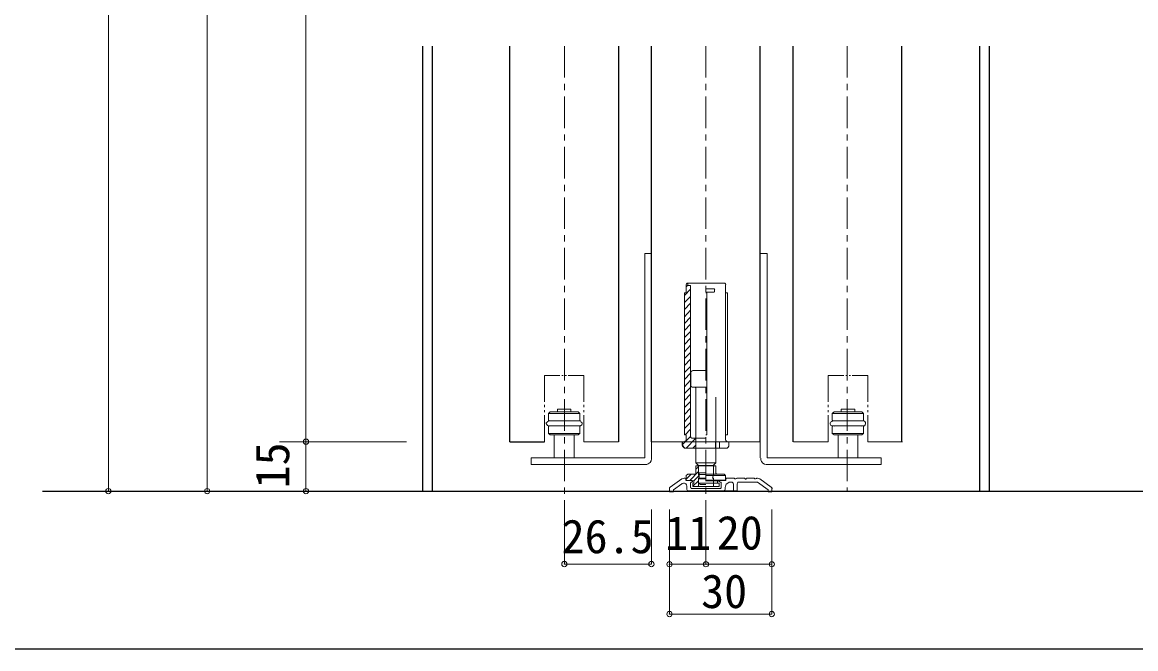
# Model space of a CAD drawing. Units: millimetres at full size. Extents: x -800 to 800, y -560 to 560.
# Drawn here: x -524.4 to -186.4, y -24 to 166 of the extents above; entities that cross this region are included whole.
import ezdxf
from ezdxf.enums import TextEntityAlignment as Align

# ---------------------------------------------------------------- set-up
doc = ezdxf.new("R2010")
doc.units = ezdxf.units.MM
doc.header["$LTSCALE"] = 4
doc.header["$PDMODE"] = 32
doc.header["$PDSIZE"] = 1.6
doc.linetypes.add('USER12', pattern=[3.826934, 2.391833, -0.478367, 0.478367, -0.478367])
doc.layers.add('0-0', color=7, linetype='Continuous', lineweight=25)
doc.layers.add('2-0', color=7, linetype='Continuous', lineweight=18)
doc.styles.add('ＭＳ ゴシック', font='')
doc.styles.get('ＭＳ ゴシック').set_extended_font_data('MS Gothic')

msp = doc.modelspace()

# ---------------------------------------------------------------- linework, layer by layer
at = {"layer": '0-0'}
msp.add_line((-780, -24), (152, -24), dxfattribs=at)
at = {"layer": '2-0', "color": 4, "lineweight": 9}
for p, q in [((-498.267, 23.797), (-498.267, 423.424)), ((-468.267, 23.797), (-468.267, 387.424)), ((-438.267, 31.785), (-438.267, 362.424)), ((-446.267, 38.797), (-407.711, 38.797)), ((-438.267, 38.797), (-438.267, 30.754)), ((-438.267, 30.754), (-438.267, 23.797)), ((-506.267, 23.797), (-468.267, 23.797)), ((-476.267, 23.797), (-438.267, 23.797)), ((-446.267, 23.797), (-407.711, 23.797)), ((-359.83, 1.683), (-359.83, 18.258)), ((-333.412, 1.683), (-333.412, 18.258)), ((-327.909, -6.376), (-327.909, 18.258)), ((-327.909, -13.492), (-327.909, 18.258)), ((-316.834, 1.624), (-316.834, 18.258)), ((-296.853, -6.376), (-296.853, 18.258)), ((-296.853, -13.492), (-296.853, 18.258)), ((-359.83, 1.683), (-333.412, 1.683)), ((-327.909, 1.624), (-316.834, 1.624)), ((-316.834, 1.624), (-296.853, 1.624)), ((-327.909, -13.492), (-296.853, -13.492))]:
    msp.add_line(p, q, dxfattribs=at)
at = {"layer": '2-0', "lineweight": 25}
for p, q in [((-402.827, 23.797), (-402.827, 158.797)), ((-399.834, 23.797), (-399.834, 158.797)), ((-376.331, 38.797), (-376.331, 158.797)), ((-343.331, 38.797), (-343.331, 158.797)), ((-333.334, 38.797), (-333.334, 158.797)), ((-300.337, 38.797), (-300.337, 158.797)), ((-290.34, 38.797), (-290.34, 158.797)), ((-257.34, 38.797), (-257.34, 158.797)), ((-233.832, 158.797), (-233.832, 23.797)), ((-230.844, 158.797), (-230.844, 23.797)), ((-376.331, 38.797), (-365.874, 38.797)), ((-518.267, 23.797), (-144.774, 23.797))]:
    msp.add_line(p, q, dxfattribs=at)
at = {"layer": '2-0', "color": 4, "linetype": 'USER12', "lineweight": 9}
for p, q in [((-359.83, 158.797), (-359.83, 17.582)), ((-316.834, 158.797), (-316.834, 17.582)), ((-273.953, 158.797), (-273.953, 23.797))]:
    msp.add_line(p, q, dxfattribs=at)
at = {"layer": '2-0'}
for p, q in [((-335.389, 95.884), (-333.334, 95.884)), ((-335.389, 95.884), (-335.389, 93.943)), ((-333.334, 93.943), (-333.334, 95.884)), ((-333.334, 95.541), (-333.334, 94.856)), ((-300.338, 93.943), (-300.338, 95.884)), ((-298.283, 95.884), (-300.338, 95.884)), ((-300.338, 94.856), (-300.338, 95.541)), ((-298.283, 95.884), (-298.283, 93.943)), ((-335.389, 33.888), (-335.389, 93.943)), ((-333.334, 93.943), (-333.334, 33.888)), ((-333.334, 93.943), (-333.334, 93.258)), ((-333.334, 92.459), (-333.334, 84.923)), ((-300.338, 33.888), (-300.338, 93.943)), ((-300.338, 93.258), (-300.338, 93.943)), ((-300.338, 84.923), (-300.338, 92.459)), ((-298.283, 93.943), (-298.283, 33.888)), ((-323.342, 83.097), (-321.515, 85.037)), ((-322.315, 86.293), (-322.885, 85.723)), ((-321.515, 86.179), (-322.315, 86.179)), ((-321.515, 40.395), (-321.515, 86.179)), ((-314.436, 85.152), (-316.834, 85.152)), ((-314.208, 84.923), (-314.208, 84.352)), ((-310.897, 83.896), (-310.897, 86.408)), ((-323.342, 81.041), (-321.515, 82.868)), ((-316.834, 84.124), (-314.436, 84.124)), ((-316.606, 83.896), (-316.834, 83.896)), ((-316.606, 40.852), (-316.606, 83.896)), ((-323.342, 78.872), (-321.515, 80.813)), ((-323.342, 76.703), (-321.515, 78.644)), ((-323.342, 74.648), (-321.515, 76.589)), ((-323.342, 72.478), (-321.515, 74.419)), ((-323.342, 70.423), (-321.515, 72.25)), ((-333.334, 69.396), (-333.334, 61.86)), ((-323.342, 68.254), (-321.515, 70.195)), ((-323.342, 66.085), (-321.515, 68.025)), ((-323.342, 64.029), (-321.515, 65.856)), ((-333.334, 61.061), (-333.334, 60.262)), ((-323.342, 61.86), (-321.515, 63.801)), ((-323.342, 59.805), (-321.515, 61.632)), ((-365.874, 58.891), (-365.874, 50.9)), ((-361.193, 58.891), (-365.874, 58.891)), ((-360.166, 58.891), (-360.622, 58.891)), ((-359.138, 58.891), (-359.594, 58.891)), ((-333.334, 59.463), (-333.334, 58.777)), ((-333.334, 57.864), (-333.334, 50.329)), ((-323.342, 57.636), (-321.515, 59.577)), ((-321.401, 55.809), (-321.401, 59.805)), ((-316.834, 60.376), (-320.83, 60.376)), ((-279.787, 58.891), (-279.787, 50.9)), ((-274.991, 58.891), (-279.787, 58.891)), ((-273.964, 58.891), (-274.42, 58.891)), ((-272.937, 58.891), (-273.393, 58.891)), ((-323.342, 55.466), (-321.515, 57.407)), ((-323.342, 53.411), (-321.515, 55.238)), ((-320.83, 55.352), (-320.373, 55.352)), ((-320.373, 55.352), (-316.834, 55.352)), ((-319.916, 54.782), (-319.916, 52.27)), ((-323.342, 51.242), (-321.515, 53.183)), ((-323.342, 49.187), (-321.515, 51.014)), ((-319.916, 32.404), (-319.916, 52.27)), ((-365.874, 49.986), (-365.874, 49.301)), ((-365.874, 48.388), (-365.874, 47.703)), ((-364.162, 47.817), (-364.618, 47.36)), ((-364.618, 45.305), (-364.618, 47.36)), ((-359.822, 47.36), (-364.618, 47.36)), ((-361.878, 47.817), (-361.878, 48.616)), ((-359.822, 48.616), (-361.878, 48.616)), ((-359.822, 48.616), (-357.881, 48.616)), ((-359.822, 47.36), (-355.142, 47.36)), ((-357.881, 48.616), (-357.881, 47.817)), ((-355.142, 47.36), (-355.598, 47.817)), ((-355.142, 47.36), (-355.142, 45.305)), ((-353.885, 49.301), (-353.885, 49.986)), ((-353.885, 47.703), (-353.885, 48.388)), ((-333.334, 49.529), (-333.334, 48.844)), ((-333.334, 47.931), (-333.334, 47.246)), ((-323.342, 47.018), (-321.515, 48.959)), ((-279.787, 49.986), (-279.787, 49.301)), ((-279.787, 48.388), (-279.787, 47.703)), ((-275.791, 47.817), (-275.791, 48.616)), ((-271.68, 48.616), (-271.68, 47.817)), ((-269.055, 47.36), (-269.511, 47.817)), ((-269.055, 45.305), (-269.055, 47.36)), ((-267.684, 49.301), (-267.684, 49.986)), ((-267.684, 47.703), (-267.684, 48.388)), ((-365.874, 46.789), (-365.874, 38.797)), ((-364.504, 45.077), (-355.256, 45.077)), ((-364.39, 45.077), (-355.256, 45.077)), ((-363.933, 45.077), (-364.047, 45.077)), ((-355.598, 45.077), (-355.827, 45.077)), ((-353.885, 38.797), (-353.885, 46.789)), ((-333.334, 46.446), (-333.334, 38.797)), ((-323.342, 44.849), (-321.515, 46.789)), ((-323.342, 42.793), (-321.515, 44.62)), ((-279.787, 46.789), (-279.787, 38.797)), ((-269.055, 45.077), (-278.417, 45.077)), ((-278.302, 45.077), (-269.168, 45.077)), ((-277.846, 45.077), (-277.959, 45.077)), ((-269.511, 45.077), (-269.625, 45.077)), ((-267.684, 38.797), (-267.684, 46.789)), ((-364.618, 43.364), (-364.618, 41.309)), ((-364.162, 40.852), (-364.618, 41.309)), ((-364.618, 41.309), (-355.142, 41.309)), ((-355.256, 43.592), (-364.504, 43.592)), ((-355.598, 40.852), (-364.162, 40.852)), ((-362.905, 40.852), (-362.905, 33.888)), ((-356.854, 33.888), (-356.854, 40.852)), ((-355.598, 40.852), (-355.142, 41.309)), ((-355.142, 41.309), (-355.142, 43.364)), ((-323.114, 40.852), (-321.515, 42.565)), ((-322.885, 39.368), (-322.885, 40.852)), ((-316.606, 40.852), (-316.834, 40.852)), ((-310.897, 40.852), (-310.326, 40.852)), ((-310.897, 40.852), (-310.897, 39.368)), ((-278.531, 41.309), (-278.531, 43.364)), ((-269.055, 41.309), (-278.531, 41.309)), ((-278.531, 41.309), (-277.959, 40.852)), ((-278.417, 43.592), (-269.055, 43.592)), ((-273.736, 43.592), (-278.302, 43.592)), ((-277.959, 43.478), (-277.846, 43.592)), ((-277.959, 40.852), (-269.511, 40.852)), ((-276.704, 40.852), (-276.704, 33.888)), ((-273.736, 43.592), (-269.168, 43.592)), ((-270.767, 33.888), (-270.767, 40.852)), ((-269.625, 43.592), (-269.511, 43.478)), ((-269.511, 40.852), (-269.055, 41.309)), ((-269.055, 43.364), (-269.055, 41.309)), ((-353.885, 38.797), (-343.382, 38.797)), ((-333.334, 38.797), (-304.562, 38.797)), ((-324.027, 37.883), (-321.515, 40.395)), ((-316.834, 38.797), (-323.456, 38.797)), ((-319.916, 39.825), (-322.885, 36.856)), ((-319.916, 39.825), (-320.944, 39.825)), ((-320.83, 36.856), (-319.916, 37.769)), ((-319.916, 39.825), (-319.916, 36.856)), ((-316.834, 39.825), (-319.916, 39.825)), ((-316.834, 38.797), (-310.326, 38.797)), ((-316.834, 38.797), (-310.326, 38.797)), ((-313.98, 38.797), (-313.98, 36.856)), ((-313.865, 36.856), (-313.865, 38.797)), ((-312.724, 38.797), (-312.724, 36.856)), ((-310.326, 38.797), (-309.869, 38.797)), ((-309.869, 38.797), (-309.869, 37.769)), ((-309.526, 38.797), (-308.956, 38.797)), ((-306.846, 38.797), (-300.338, 38.797)), ((-290.29, 38.797), (-279.787, 38.797)), ((-267.684, 38.797), (-257.18, 38.797)), ((-369.87, 33.888), (-369.87, 31.832)), ((-369.87, 33.888), (-367.929, 33.888)), ((-335.389, 33.888), (-367.929, 33.888)), ((-319.916, 36.856), (-322.999, 36.856)), ((-316.834, 36.856), (-319.916, 36.856)), ((-316.834, 36.856), (-310.897, 36.856)), ((-298.283, 33.888), (-265.743, 33.888)), ((-263.688, 33.888), (-265.743, 33.888)), ((-263.688, 33.888), (-263.688, 31.832)), ((-369.87, 33.716), (-369.756, 33.716)), ((-367.929, 31.832), (-369.87, 31.832)), ((-367.929, 31.832), (-335.389, 31.832)), ((-313.865, 32.404), (-319.916, 32.404)), ((-319.46, 31.49), (-319.916, 31.49)), ((-319.916, 29.206), (-319.916, 31.49)), ((-319.916, 30.463), (-319.117, 31.147)), ((-314.322, 31.49), (-319.46, 31.49)), ((-319.117, 31.604), (-314.665, 31.604)), ((-319.117, 31.147), (-319.117, 28.864)), ((-314.665, 31.49), (-314.665, 31.604)), ((-314.55, 28.864), (-314.55, 31.147)), ((-265.743, 31.832), (-298.283, 31.832)), ((-265.743, 31.832), (-263.688, 31.832)), ((-324.141, 27.494), (-327.68, 24.982)), ((-323.114, 27.722), (-323.456, 27.722)), ((-322.999, 27.494), (-322.999, 27.265)), ((-322.885, 27.38), (-321.287, 28.978)), ((-320.601, 26.923), (-322.885, 27.152)), ((-320.03, 28.978), (-322.315, 28.978)), ((-319.117, 29.777), (-321.743, 27.037)), ((-320.488, 26.923), (-319.003, 28.407)), ((-318.889, 27.722), (-319.117, 28.864)), ((-319.117, 28.864), (-316.834, 28.864)), ((-319.117, 27.722), (-318.889, 27.722)), ((-319.117, 27.722), (-319.117, 25.21)), ((-319.003, 29.32), (-316.834, 29.32)), ((-316.834, 27.494), (-319.003, 27.494)), ((-318.889, 29.092), (-318.889, 27.722)), ((-318.889, 27.722), (-316.834, 27.722)), ((-316.834, 28.978), (-313.637, 28.978)), ((-316.834, 28.521), (-310.897, 28.521)), ((-310.897, 27.152), (-316.834, 27.152)), ((-314.893, 27.722), (-314.55, 28.864)), ((-314.55, 27.722), (-314.893, 27.722)), ((-314.55, 27.722), (-314.55, 25.21)), ((-313.637, 28.978), (-311.353, 28.978)), ((-310.897, 28.521), (-311.353, 28.978)), ((-310.783, 27.494), (-310.783, 27.265)), ((-308.271, 27.722), (-310.554, 27.722)), ((-305.074, 27.722), (-307.471, 27.722)), ((-305.074, 27.722), (-305.074, 27.494)), ((-304.617, 27.494), (-304.503, 27.722)), ((-304.503, 27.722), (-302.22, 27.722)), ((-301.192, 27.722), (-301.421, 27.722)), ((-297.082, 24.982), (-300.507, 27.494)), ((-327.909, 24.754), (-327.909, 23.612)), ((-321.173, 27.037), (-322.771, 27.037)), ((-322.657, 25.325), (-322.657, 24.298)), ((-322.2, 23.841), (-311.582, 23.841)), ((-321.515, 24.868), (-321.515, 26.352)), ((-321.287, 26.466), (-321.173, 26.466)), ((-312.495, 24.64), (-321.173, 24.64)), ((-320.944, 26.695), (-320.944, 26.809)), ((-320.83, 25.325), (-319.117, 26.923)), ((-320.83, 26.238), (-320.83, 26.124)), ((-320.83, 26.124), (-320.83, 25.781)), ((-320.83, 25.439), (-320.83, 25.781)), ((-320.488, 26.923), (-320.601, 26.923)), ((-319.117, 25.21), (-320.601, 25.21)), ((-320.488, 26.923), (-320.488, 26.809)), ((-319.117, 25.439), (-319.46, 25.21)), ((-316.834, 26.238), (-319.117, 26.238)), ((-313.18, 25.21), (-319.117, 25.21)), ((-317.975, 23.841), (-317.405, 23.841)), ((-313.294, 26.923), (-316.834, 26.923)), ((-316.834, 26.238), (-312.952, 26.238)), ((-316.491, 23.841), (-315.806, 23.841)), ((-315.007, 23.841), (-307.7, 23.841)), ((-313.294, 26.809), (-313.294, 26.238)), ((-312.838, 26.124), (-312.952, 26.238)), ((-312.838, 26.124), (-312.838, 25.439)), ((-312.724, 26.809), (-312.724, 26.695)), ((-311.011, 27.037), (-312.495, 27.037)), ((-312.267, 26.352), (-312.267, 24.868)), ((-311.011, 24.754), (-311.011, 24.298)), ((-309.298, 26.466), (-309.071, 26.466)), ((-308.499, 26.009), (-308.499, 23.841)), ((-307.357, 23.841), (-308.499, 23.841)), ((-307.357, 26.009), (-307.357, 23.841)), ((-301.192, 26.466), (-306.901, 26.466))]:
    msp.add_line(p, q, dxfattribs=at)
for points in [[(-322.885, 40.852), (-323.342, 40.852), (-323.342, 83.896), (-322.885, 83.896), (-322.885, 86.408)], [(-322.315, 86.864), (-322.542, 86.864), (-322.771, 86.636), (-322.885, 86.408)], [(-322.315, 86.179), (-322.315, 86.864), (-311.353, 86.864)], [(-314.094, 84.923), (-314.208, 85.037), (-314.322, 85.152), (-314.436, 85.152)], [(-310.783, 86.408), (-310.897, 86.636), (-311.125, 86.864), (-311.353, 86.864)], [(-314.436, 84.124), (-314.322, 84.124), (-314.208, 84.352), (-314.094, 84.352)], [(-310.326, 40.852), (-310.326, 83.896), (-310.897, 83.896), (-310.897, 40.852)], [(-353.885, 50.9), (-353.885, 58.891), (-358.681, 58.891)], [(-320.83, 60.376), (-321.058, 60.262), (-321.287, 60.034), (-321.401, 59.805)], [(-267.684, 50.9), (-267.684, 58.891), (-272.48, 58.891)], [(-321.401, 55.809), (-321.287, 55.58), (-321.058, 55.352), (-320.83, 55.352)], [(-319.916, 54.782), (-319.916, 55.124), (-320.145, 55.238), (-320.373, 55.352)], [(-314.665, 31.604), (-313.865, 32.404), (-313.865, 52.27)], [(-355.598, 47.817), (-359.822, 47.817), (-364.162, 47.817)], [(-277.959, 47.817), (-278.531, 47.36), (-278.531, 45.305)], [(-278.531, 47.36), (-273.736, 47.36), (-269.055, 47.36)], [(-269.511, 47.817), (-273.736, 47.817), (-277.959, 47.817)], [(-271.68, 48.616), (-273.736, 48.616), (-275.791, 48.616)], [(-364.504, 45.077), (-364.846, 44.963), (-365.075, 44.734), (-365.303, 44.505), (-365.303, 44.278)], [(-365.303, 44.278), (-365.189, 44.049), (-364.961, 43.707), (-364.618, 43.592), (-364.504, 43.592)], [(-364.618, 45.305), (-364.504, 45.191), (-364.39, 45.077)], [(-355.256, 45.077), (-355.142, 45.191), (-355.142, 45.305)], [(-355.256, 43.592), (-354.913, 43.592), (-354.571, 43.935), (-354.456, 44.163), (-354.456, 44.505), (-354.685, 44.734), (-354.913, 45.077), (-355.256, 45.077)], [(-278.417, 45.077), (-278.645, 44.963), (-278.987, 44.734), (-279.101, 44.505), (-279.101, 44.163), (-278.987, 43.821), (-278.645, 43.592), (-278.417, 43.592)], [(-278.417, 45.305), (-278.417, 45.191), (-278.302, 45.077)], [(-269.168, 45.077), (-269.055, 45.191), (-268.94, 45.305)], [(-268.37, 44.278), (-268.37, 44.62), (-268.598, 44.963), (-268.94, 45.077), (-269.055, 45.077)], [(-269.055, 43.592), (-268.712, 43.592), (-268.483, 43.935), (-268.37, 44.163), (-268.37, 44.278)], [(-364.39, 43.592), (-364.504, 43.478), (-364.618, 43.364)], [(-355.256, 43.592), (-359.822, 43.592), (-364.39, 43.592)], [(-355.142, 43.364), (-355.142, 43.478), (-355.256, 43.592)], [(-278.302, 43.592), (-278.417, 43.478), (-278.417, 43.364)], [(-268.94, 43.364), (-269.055, 43.478), (-269.168, 43.592)], [(-324.027, 37.769), (-324.027, 38.797), (-323.912, 38.797)], [(-324.027, 37.769), (-323.912, 37.427), (-323.684, 37.084), (-323.342, 36.856), (-322.999, 36.856)], [(-323.912, 37.769), (-323.912, 38.797), (-323.342, 38.797)], [(-323.912, 37.769), (-323.798, 37.427), (-323.57, 37.084), (-323.228, 36.856), (-322.885, 36.856)], [(-323.342, 38.797), (-323.114, 38.911), (-322.885, 39.14), (-322.885, 39.368)], [(-321.401, 40.281), (-321.401, 40.053), (-321.173, 39.825), (-320.944, 39.825)], [(-310.897, 39.368), (-310.783, 39.14), (-310.554, 38.911), (-310.326, 38.797)], [(-310.783, 36.856), (-310.44, 36.856), (-310.098, 37.084), (-309.869, 37.427), (-309.869, 37.769)], [(-335.275, 31.832), (-334.819, 31.832), (-334.362, 32.06), (-333.791, 32.517), (-333.448, 32.975), (-333.334, 33.545), (-333.334, 33.773)], [(-319.916, 32.404), (-319.117, 31.604), (-319.117, 29.32), (-319.003, 29.32)], [(-319.117, 31.147), (-319.232, 31.375), (-319.346, 31.49), (-319.46, 31.49)], [(-314.208, 31.49), (-314.436, 31.375), (-314.55, 31.261), (-314.55, 31.147)], [(-314.322, 31.49), (-313.865, 31.49), (-313.865, 29.206)], [(-300.224, 33.773), (-300.224, 33.317), (-299.995, 32.746), (-299.539, 32.289), (-299.082, 31.947), (-298.511, 31.832), (-298.283, 31.832)], [(-323.456, 27.722), (-323.798, 27.608), (-324.141, 27.494)], [(-322.999, 27.494), (-322.999, 27.608), (-323.114, 27.722)], [(-322.999, 27.152), (-322.885, 27.037), (-322.771, 27.037)], [(-322.885, 27.152), (-322.885, 28.521), (-322.315, 28.978)], [(-320.03, 28.978), (-319.916, 29.092), (-319.916, 29.206)], [(-319.003, 27.494), (-319.117, 27.494), (-319.117, 26.238), (-318.546, 25.781), (-316.834, 25.781)], [(-318.889, 29.092), (-318.889, 29.206), (-319.003, 29.32)], [(-319.003, 27.494), (-318.889, 27.494), (-318.889, 27.608)], [(-313.865, 29.206), (-313.751, 29.092), (-313.637, 28.978)], [(-310.897, 28.521), (-310.897, 27.152), (-313.066, 26.923)], [(-310.897, 27.037), (-310.783, 27.037), (-310.783, 27.152)], [(-310.554, 27.722), (-310.668, 27.608), (-310.783, 27.494)], [(-308.271, 27.722), (-308.043, 27.494), (-307.814, 27.494), (-307.471, 27.608), (-307.471, 27.722)], [(-304.96, 27.494), (-304.845, 27.38), (-304.731, 27.38), (-304.617, 27.494)], [(-302.22, 27.722), (-301.991, 27.494), (-301.763, 27.494), (-301.535, 27.608), (-301.421, 27.722)], [(-300.507, 27.494), (-300.849, 27.608), (-301.192, 27.722)], [(-327.909, 23.612), (-326.653, 23.612), (-326.653, 24.183), (-324.141, 26.009)], [(-327.68, 24.982), (-327.909, 24.754), (-327.909, 24.525)], [(-322.657, 25.325), (-322.771, 25.667), (-322.999, 26.009), (-323.342, 26.238), (-323.684, 26.238), (-324.027, 26.124), (-324.141, 26.009)], [(-322.657, 24.298), (-322.542, 24.068), (-322.429, 23.841), (-322.2, 23.841)], [(-321.287, 26.466), (-321.401, 26.466), (-321.401, 26.352)], [(-321.401, 24.868), (-321.401, 24.754), (-321.287, 24.64), (-321.173, 24.64)], [(-320.944, 26.809), (-321.058, 26.923), (-321.173, 27.037)], [(-321.173, 26.466), (-321.058, 26.58), (-320.944, 26.695)], [(-320.83, 26.238), (-320.488, 26.238), (-320.488, 26.809)], [(-320.83, 25.439), (-320.83, 25.325), (-320.716, 25.21), (-320.601, 25.21)], [(-320.488, 26.809), (-320.488, 26.923), (-320.601, 26.923)], [(-313.294, 26.809), (-313.294, 26.923), (-313.066, 26.923)], [(-313.066, 26.923), (-313.18, 26.809), (-313.294, 26.809)], [(-313.18, 25.21), (-312.952, 25.21), (-312.838, 25.325), (-312.838, 25.439)], [(-312.495, 27.037), (-312.724, 26.923), (-312.724, 26.809)], [(-312.724, 26.695), (-312.724, 26.58), (-312.495, 26.466)], [(-312.267, 26.352), (-312.267, 26.466), (-312.495, 26.466)], [(-312.495, 24.64), (-312.381, 24.64), (-312.267, 24.754), (-312.267, 24.868)], [(-311.582, 23.841), (-311.353, 23.841), (-311.125, 24.068), (-311.011, 24.298)], [(-309.298, 26.466), (-309.755, 26.466), (-310.212, 26.238), (-310.668, 25.895), (-310.897, 25.325), (-311.011, 24.868), (-311.011, 24.754)], [(-308.499, 26.009), (-308.613, 26.238), (-308.841, 26.466), (-309.071, 26.466)], [(-306.901, 26.466), (-307.129, 26.466), (-307.243, 26.238), (-307.357, 26.009)], [(-301.192, 26.466), (-297.995, 24.183), (-297.995, 23.612), (-296.853, 23.612), (-296.853, 24.525)]]:
    msp.add_lwpolyline(points, dxfattribs=at)
at = {"layer": '2-0', "lineweight": 25}
msp.add_lwpolyline([(-297.082, 24.982), (-296.853, 24.754), (-296.853, 24.525)], dxfattribs=at)
at = {"layer": '2-0', "color": 4}
for p in [(-438.267, 38.797), (-498.267, 23.797), (-468.267, 23.797), (-438.267, 23.797), (-359.83, 1.683), (-333.412, 1.683), (-327.909, 1.624), (-316.834, 1.624), (-296.853, 1.624), (-327.909, -13.492), (-296.853, -13.492)]:
    msp.add_point(p, dxfattribs=at)

# ---------------------------------------------------------------- texts
at = {"layer": '2-0', "style": 'ＭＳ ゴシック'}
msp.add_text('15', height=10.26, rotation=90, dxfattribs=at).set_placement((-440.267, 24.616), align=Align.BOTTOM_LEFT)
for s, p in [('26.5', (-360.661, 1.876)), ('11', (-329.24, 2.906)), ('20', (-313.547, 2.998)), ('30', (-318.302, -14.753))]:
    msp.add_text(s, height=10.26, dxfattribs=at).set_placement(p, align=Align.BOTTOM_LEFT)

doc.saveas('drawing.dxf')
